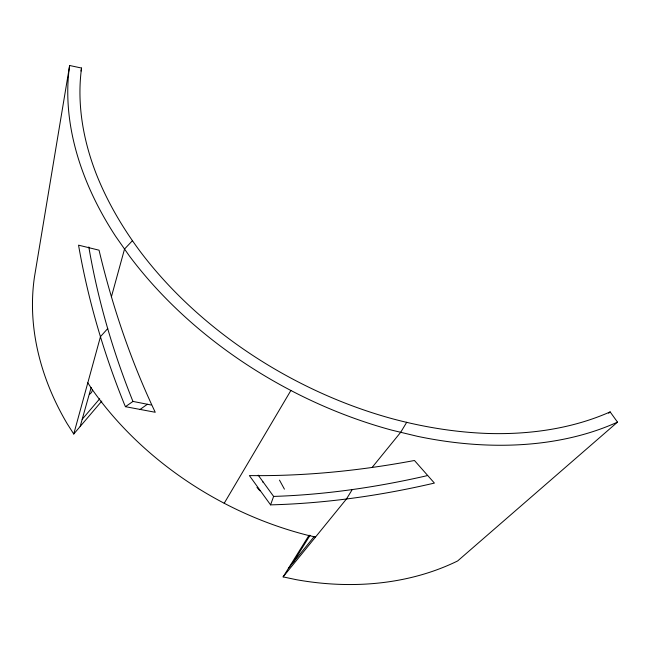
<?xml version="1.0" encoding="UTF-8"?>
<svg xmlns="http://www.w3.org/2000/svg" width="650" height="650" viewBox="0 0 650 650"><rect width="100%" height="100%" fill="white"/><g stroke="black" fill="none" stroke-linecap="round" stroke-linejoin="round"><path stroke-width="0.97" d="M309.099 535.194L283.116 576.891L296.083 579.646A276.526 216.954 29.2 0 0 457.649 560.95L617.5 422.126L610.139 411.897A338.504 228.312 28.8 0 1 488.776 433.501C456.308 432.429 424.093 427.221 392.73 418.852A338.504 228.312 28.8 0 1 140.14 251.404C122.655 227.898 107.697 202.459 96.769 175.232A338.504 228.312 28.8 0 1 81.551 68.047L69.639 65.504L34.466 276.933A276.526 216.954 29.2 0 0 67.039 423.467L73.751 434.013L101.814 401.074M81.014 71.045L81.551 68.047M73.751 434.013L100.482 336.635L107.754 328.543M111.451 296.676L124.532 249.039L132.527 240.597M80.169 426.473L91.154 387.473M270.579 504.871L249.373 475.581C304.728 476.328 360.084 470.673 414.456 460.493L434.395 483.08C380.681 495.617 325.748 503.417 270.579 504.871L273.618 496.413L258.172 475.142M224.209 503.254L290.883 390.479M406.738 422.24L400.692 432.291L372.149 467.391M352.276 489.507L346.515 498.916L283.116 576.891M292.988 562.729L310.066 535.299M262.567 481.569L263.152 482.357M259.984 490.823L259.456 490.124M288.421 568.368L314.064 536.697M82.201 419.266L99.702 398.791M608.636 413.238L610.139 411.897M139.815 409.622L147.388 404.251M125.434 406.681L155.236 412.271C130.691 360.498 112.271 305.898 99.044 250.185L78.544 245.164C88.002 299.536 103.586 352.796 124.256 403.951L125.434 406.681L132.99 401.424L151.141 404.991M427.619 475.507L424.897 476.19C375.221 487.443 324.561 494.812 273.618 496.413M315.534 537.014L308.149 535.389A297.326 224.039 29 0 1 91.683 388.749L87.807 382.801M256.961 487.411L259.407 490.214M279.484 480.114L284.424 489.157M132.99 401.424L132.251 399.693C112.572 350.456 97.744 299.227 88.806 246.951M617.5 422.126A350.171 236.446 28.8 0 1 417.381 436.304L391.869 430.17A350.171 236.446 28.8 0 1 129.301 255.848L115.537 236.178A350.171 236.446 28.8 0 1 69.639 65.504M92.414 389.773A8.052 6.801 14.2 0 1 89.586 394.225"/></g></svg>
